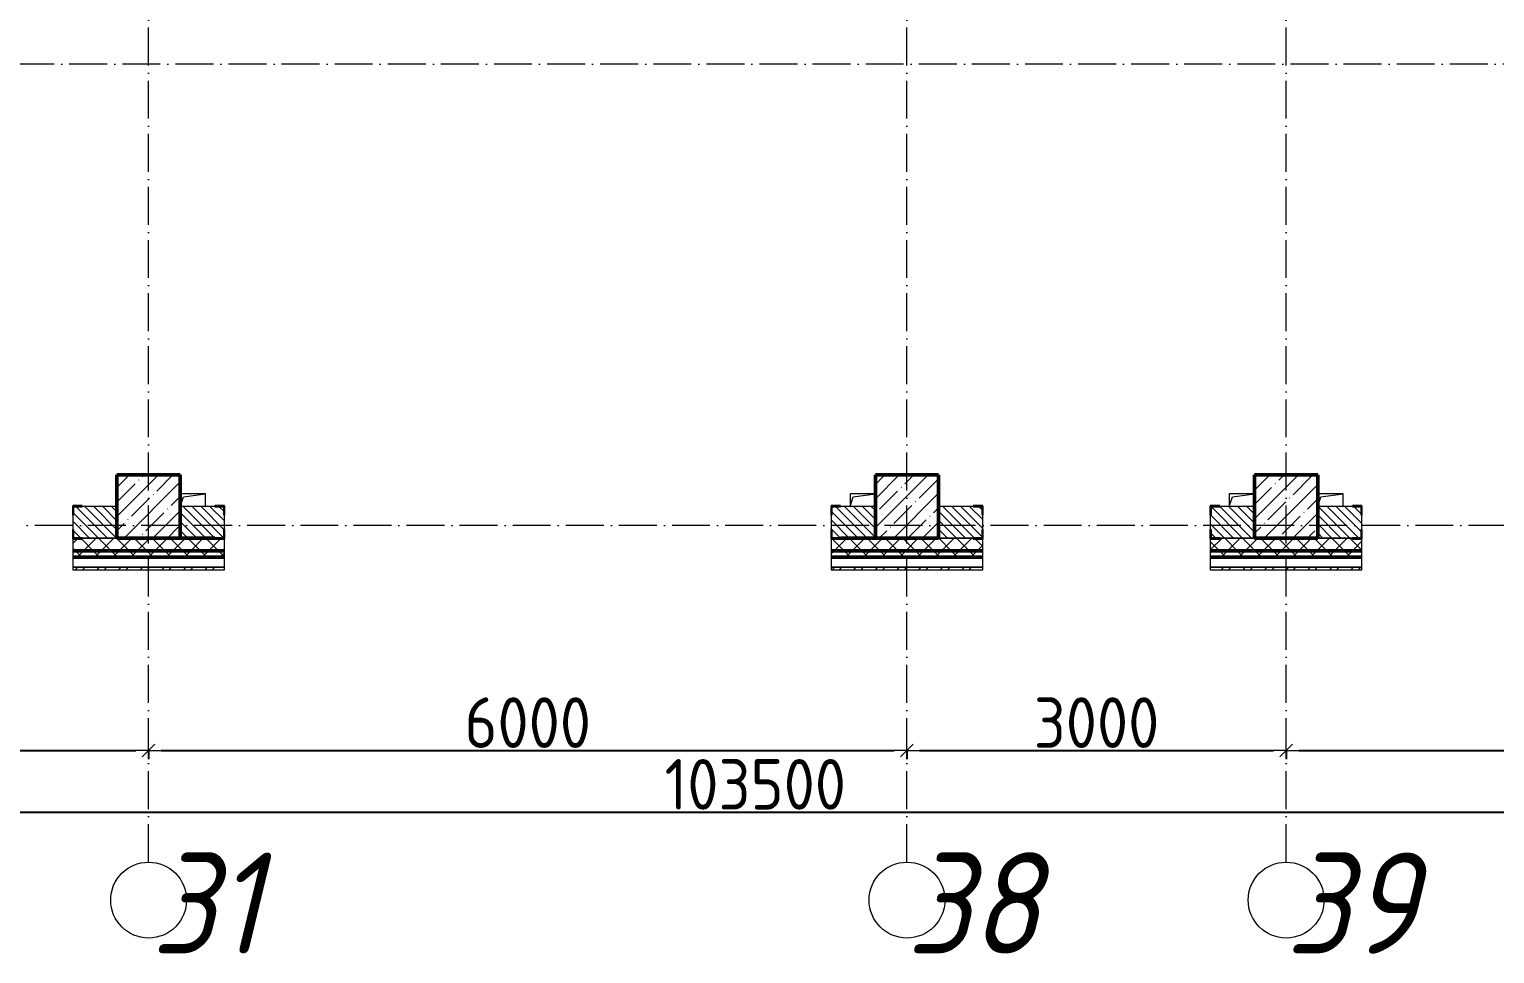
# Model space of a CAD drawing. Header units: millimetres. Extents: x -401725 to 250493, y 305116 to 802890.
# Drawn here: x 186085 to 197679, y 453809 to 461121 of the extents above; entities that cross this region are included whole.
import ezdxf

# ---------------------------------------------------------------- set-up
doc = ezdxf.new("R2010")
doc.units = ezdxf.units.MM
doc.linetypes.add('50_200_ШТРИХ_1Т_ш5_п1_п1_', pattern=[700, 500, -100, 0, -100])
for name, color, linetype, lineweight in [('A-____-____-DIMS', 7, 'Continuous', 9), ('A-GENM-____-MCUT', 7, 'Continuous', 25), ('A-GENM-____-OTLN', 7, 'Continuous', 9), ('A-GENM-____-OTLN-1', 7, 'Continuous', 25), ('A-WALL-____-MCUT-2', 7, 'Continuous', 50), ('A-WALL-____-MCUT-3', 7, 'Continuous', 9), ('A-WALL-____-PATT-1', 7, 'Continuous', 9), ('A-WALL-FNSH-MCUT-1', 7, 'Continuous', 9), ('S-COLS-____-MCUT', 7, 'Continuous', 50), ('S-COLS-____-OTLN', 7, 'Continuous', 9), ('S-GRID-____-IDEN', 7, 'Continuous', 9), ('S-GRID-____-OTLN-1', 7, '50_200_ШТРИХ_1Т_ш5_п1_п1_', 9)]:
    doc.layers.add(name, color=color, linetype=linetype, lineweight=lineweight)
doc.styles.add('ISOCPEUR_I', font='isocpeui.ttf', dxfattribs={"width": 0.9, "height": 2.5})
doc.styles.add('СПДС', font='isocpeur.ttf', dxfattribs={"width": 0.9})
doc.dimstyles.new('Размера А3', dxfattribs={"dimtxt": 200, "dimasz": 100, "dimexe": 70, "dimexo": 100, "dimgap": 20, "dimtad": 1, "dimdec": 0, "dimrnd": 10, "dimzin": 0, "dimdsep": 46, "dimtxsty": 'СПДС', "dimblk": 'ARROWHEAD_6', "dimcen": 1, "dimclrd": 256, "dimclre": 256, "dimclrt": 256, "dimazin": 0, "dimtfac": 1, "dimtdec": 0, "dimtmove": 2, "dimatfit": 3, "dimfxl": 1, "dimtolj": 1, "dimtzin": 0, "dimarcsym": 0})
pattern_1 = [(45, (142429.06, 459015.94), (-70.71068, 70.71068), []), (135, (142429.06, 459015.94), (-70.71068, -70.71068), [])]
pattern_2 = [(135, (142429.057, 459015.94), (-35.35534, -35.35534), [])]

# ---------------------------------------------------------------- blocks, each defined once
blk = doc.blocks.new('BSC_Колонна _Прямоугольная - 500х500-V64-АР1_План отверстий 3 этажа в осях 1-64_А-ГГ')
at = {"layer": 'S-COLS-____-OTLN'}
h = blk.add_hatch(dxfattribs=at)
h.set_pattern_fill('FP_101', color=256, style=0, pattern_type=2)
h.set_pattern_definition([(45, (-50600, 1668.96), (-114.04925, 114.04925), []), (45, (-50485.95, 1668.96), (-114.04925, 114.04925), [201.613, -40.323, 3.353, -36.97])])
h.paths.add_polyline_path([(-250, -250), (250, -250), (250, 250), (-250, 250)], flags=0)
at = {"layer": 'S-COLS-____-MCUT'}
for p, q in [((250, 250), (-250, 250)), ((-250, 250), (-250, -250)), ((250, -250), (250, 250)), ((-250, -250), (250, -250))]:
    blk.add_line(p, q, dxfattribs=at)
blk = doc.blocks.new('BSC_Колонна _Прямоугольная - 500х500-V66-АР1_План отверстий 3 этажа в осях 1-64_А-ГГ')
at = {"layer": 'S-COLS-____-OTLN'}
h = blk.add_hatch(dxfattribs=at)
h.set_pattern_fill('FP_103', color=256, style=0, pattern_type=2)
h.set_pattern_definition([(45, (-53600, 1668.96), (-114.04925, 114.04925), []), (45, (-53485.95, 1668.96), (-114.04925, 114.04925), [201.613, -40.323, 3.353, -36.97])])
h.paths.add_polyline_path([(-250, -250), (250, -250), (250, 250), (-250, 250)], flags=0)
at = {"layer": 'S-COLS-____-MCUT'}
for p, q in [((250, 250), (-250, 250)), ((-250, 250), (-250, -250)), ((250, -250), (250, 250)), ((-250, -250), (250, -250))]:
    blk.add_line(p, q, dxfattribs=at)
blk = doc.blocks.new('BSC_Колонна _Прямоугольная - 500х500-V108-АР1_План отверстий 3 этажа в осях 1-64_А-ГГ')
at = {"layer": 'S-COLS-____-OTLN'}
h = blk.add_hatch(dxfattribs=at)
h.set_pattern_fill('FP_131', color=256, style=0, pattern_type=2)
h.set_pattern_definition([(45, (-44600, 1668.96), (-114.04925, 114.04925), []), (45, (-44485.95, 1668.96), (-114.04925, 114.04925), [201.613, -40.323, 3.353, -36.97])])
h.paths.add_polyline_path([(-250, -250), (250, -250), (250, 250), (-250, 250)], flags=0)
at = {"layer": 'S-COLS-____-MCUT'}
for p, q in [((250, 250), (-250, 250)), ((-250, 250), (-250, -250)), ((250, -250), (250, 250)), ((-250, -250), (250, -250))]:
    blk.add_line(p, q, dxfattribs=at)
blk = doc.blocks.new('Фахверк_СКБ_Уголок - 250_2700-27497298-АР1_План отверстий 3 этажа в осях 1-64_А-ГГ')
at = {"layer": 'A-GENM-____-MCUT'}
for p, q in [((200, 181), (125, 181)), ((125, 181), (125, 106)), ((131, 106), (131, 175)), ((131, 175), (200, 175)), ((200, 175), (200, 181)), ((125, 106), (131, 106)), ((131, -6), (125, -6)), ((125, -6), (125, -81)), ((125, -81), (200, -81)), ((131, -75), (131, -6)), ((200, -75), (131, -75)), ((200, -81), (200, -75))]:
    blk.add_line(p, q, dxfattribs=at)
blk = doc.blocks.new('AR_Отверстие прямоугольное _в плите_ - AR_Отверстие прямоугольное _в плите_-30510712-АР1_План отверстий 3 этажа в осях 1-64_А-ГГ')
at = {"layer": 'A-GENM-____-OTLN'}
for p, q in [((100, 50), (-100, 50)), ((-100, -50), (-75, 25)), ((-75, 25), (100, 50)), ((100, -50), (100, 50))]:
    blk.add_line(p, q, dxfattribs=at)
blk = doc.blocks.new('AR_Отверстие прямоугольное _в плите_ - AR_Отверстие прямоугольное _в плите_-V177-АР1_План отверстий 3 этажа в осях 1-64_А-ГГ')
at = {"layer": 'A-GENM-____-OTLN'}
for p, q in [((100, 50), (-100, 50)), ((-100, 50), (-100, -50)), ((-100, -50), (-75, 25)), ((-75, 25), (100, 50))]:
    blk.add_line(p, q, dxfattribs=at)
blk = doc.blocks.new('Ось сетки - Круг_Ø6_00__ISO-2_5_0_9K_-25732049-АР1_План отверстий 3 этажа в осях 1-64_А-ГГ')
at = {"layer": 'S-GRID-____-IDEN'}
blk.add_circle((0, 0), 3, dxfattribs=at)
blk = doc.blocks.new('ARROWHEAD_6')
at = {"color": 0, "linetype": 'Continuous'}
for p, q in [((0, 0), (-1, 0)), ((-0.5, -0.5), (0.5, 0.5))]:
    blk.add_line(p, q, dxfattribs=at)
blk = doc.blocks.new('*D2527')
at = {"layer": 'A-____-____-DIMS', "lineweight": -2, "transparency": 16777216}
for p, q in [((184029, 455423), (184029, 455347)), ((184129, 455417), (186929, 455417)), ((187029, 455423), (187029, 455347))]:
    blk.add_line(p, q, dxfattribs=at)
at = {"layer": 'Defpoints', "color": 0, "transparency": 16777216}
for p in [(184029, 455523), (187029, 455523), (187029, 455417)]:
    blk.add_point(p, dxfattribs=at)
at = {"layer": 'A-____-____-DIMS', "lineweight": -2, "transparency": 16777216, "xscale": 100, "yscale": 100, "zscale": 100, "rotation": 180}
blk.add_blockref('ARROWHEAD_6', (184029, 455417), dxfattribs=at)
at = {"layer": 'A-____-____-DIMS', "lineweight": -2, "transparency": 16777216, "xscale": 100, "yscale": 100, "zscale": 100}
blk.add_blockref('ARROWHEAD_6', (187029, 455417), dxfattribs=at)
at = {"layer": 'A-____-____-DIMS', "transparency": 16777216, "insert": (185529, 455637), "char_height": 400, "attachment_point": 5, "style": 'СПДС'}
blk.add_mtext('\\A1;3000', dxfattribs=at)
blk = doc.blocks.new('*D2528')
at = {"layer": 'A-____-____-DIMS', "lineweight": -2, "transparency": 16777216}
for p, q in [((187029, 455423), (187029, 455347)), ((187129, 455417), (192929, 455417)), ((193029, 455423), (193029, 455347))]:
    blk.add_line(p, q, dxfattribs=at)
at = {"layer": 'Defpoints', "color": 0, "transparency": 16777216}
for p in [(187029, 455523), (193029, 455523), (193029, 455417)]:
    blk.add_point(p, dxfattribs=at)
at = {"layer": 'A-____-____-DIMS', "lineweight": -2, "transparency": 16777216, "xscale": 100, "yscale": 100, "zscale": 100, "rotation": 180}
blk.add_blockref('ARROWHEAD_6', (187029, 455417), dxfattribs=at)
at = {"layer": 'A-____-____-DIMS', "lineweight": -2, "transparency": 16777216, "xscale": 100, "yscale": 100, "zscale": 100}
blk.add_blockref('ARROWHEAD_6', (193029, 455417), dxfattribs=at)
at = {"layer": 'A-____-____-DIMS', "transparency": 16777216, "insert": (190029, 455637), "char_height": 400, "attachment_point": 5, "style": 'СПДС'}
blk.add_mtext('\\A1;6000', dxfattribs=at)
blk = doc.blocks.new('*D2529')
at = {"layer": 'A-____-____-DIMS', "lineweight": -2, "transparency": 16777216}
for p, q in [((193029, 455423), (193029, 455347)), ((193129, 455417), (195929, 455417)), ((196029, 455423), (196029, 455347))]:
    blk.add_line(p, q, dxfattribs=at)
at = {"layer": 'Defpoints', "color": 0, "transparency": 16777216}
for p in [(193029, 455523), (196029, 455523), (196029, 455417)]:
    blk.add_point(p, dxfattribs=at)
at = {"layer": 'A-____-____-DIMS', "lineweight": -2, "transparency": 16777216, "xscale": 100, "yscale": 100, "zscale": 100, "rotation": 180}
blk.add_blockref('ARROWHEAD_6', (193029, 455417), dxfattribs=at)
at = {"layer": 'A-____-____-DIMS', "lineweight": -2, "transparency": 16777216, "xscale": 100, "yscale": 100, "zscale": 100}
blk.add_blockref('ARROWHEAD_6', (196029, 455417), dxfattribs=at)
at = {"layer": 'A-____-____-DIMS', "transparency": 16777216, "insert": (194529, 455637), "char_height": 400, "attachment_point": 5, "style": 'СПДС'}
blk.add_mtext('\\A1;3000', dxfattribs=at)
blk = doc.blocks.new('*D2530')
at = {"layer": 'A-____-____-DIMS', "lineweight": -2, "transparency": 16777216}
for p, q in [((196029, 455423), (196029, 455347)), ((196129, 455417), (201929, 455417)), ((202029, 455423), (202029, 455347))]:
    blk.add_line(p, q, dxfattribs=at)
at = {"layer": 'Defpoints', "color": 0, "transparency": 16777216}
for p in [(196029, 455523), (202029, 455523), (202029, 455417)]:
    blk.add_point(p, dxfattribs=at)
at = {"layer": 'A-____-____-DIMS', "lineweight": -2, "transparency": 16777216, "xscale": 100, "yscale": 100, "zscale": 100, "rotation": 180}
blk.add_blockref('ARROWHEAD_6', (196029, 455417), dxfattribs=at)
at = {"layer": 'A-____-____-DIMS', "lineweight": -2, "transparency": 16777216, "xscale": 100, "yscale": 100, "zscale": 100}
blk.add_blockref('ARROWHEAD_6', (202029, 455417), dxfattribs=at)
at = {"layer": 'A-____-____-DIMS', "transparency": 16777216, "insert": (199029, 455637), "char_height": 400, "attachment_point": 5, "style": 'СПДС'}
blk.add_mtext('\\A1;6000', dxfattribs=at)
blk = doc.blocks.new('*D2543')
at = {"layer": 'A-____-____-DIMS', "lineweight": -2, "transparency": 16777216}
for p, q in [((140079, 454935), (140079, 454859)), ((140179, 454929), (243479, 454929)), ((243579, 454935), (243579, 454859))]:
    blk.add_line(p, q, dxfattribs=at)
at = {"layer": 'Defpoints', "color": 0, "transparency": 16777216}
for p in [(140079, 455035), (243579, 455035), (243579, 454929)]:
    blk.add_point(p, dxfattribs=at)
at = {"layer": 'A-____-____-DIMS', "lineweight": -2, "transparency": 16777216, "xscale": 100, "yscale": 100, "zscale": 100, "rotation": 180}
blk.add_blockref('ARROWHEAD_6', (140079, 454929), dxfattribs=at)
at = {"layer": 'A-____-____-DIMS', "lineweight": -2, "transparency": 16777216, "xscale": 100, "yscale": 100, "zscale": 100}
blk.add_blockref('ARROWHEAD_6', (243579, 454929), dxfattribs=at)
at = {"layer": 'A-____-____-DIMS', "transparency": 16777216, "insert": (191829, 455149), "char_height": 400, "attachment_point": 5, "style": 'СПДС'}
blk.add_mtext('\\A1;103500', dxfattribs=at)

msp = doc.modelspace()

# ---------------------------------------------------------------- hatches: boundary and pattern name
at = {"layer": 'A-WALL-____-PATT-1'}
h = msp.add_hatch(dxfattribs=at)
h.set_pattern_fill('FP_6', color=256, style=0, pattern_type=2)
h.set_pattern_definition(pattern_2)
h.paths.add_polyline_path([(186779.0567, 457096.983), (186779.0567, 457346.983), (186435.0567, 457346.983), (186435.0567, 457277.983), (186429.0567, 457277.983), (186429.0567, 457165.983), (186435.0567, 457165.983), (186435.0567, 457096.983), (186601.987, 457096.983)], flags=0)
h.paths.add_polyline_path([(184623.0567, 457096.983), (184623.0567, 457165.983), (184629.0567, 457165.983), (184629.0567, 457277.983), (184623.0567, 457277.983), (184623.0567, 457346.983), (184279.0567, 457346.983), (184279.0567, 457096.983), (184554.0567, 457096.983)], flags=0)
h = msp.add_hatch(dxfattribs=at)
h.set_pattern_fill('FP_6', color=256, style=0, pattern_type=2)
h.set_pattern_definition(pattern_2)
h.paths.add_polyline_path([(192435.0567, 457096.983), (192779.0567, 457096.983), (192779.0567, 457346.983), (192435.0567, 457346.983), (192435.0567, 457277.983), (192429.0567, 457277.983), (192429.0567, 457165.983), (192435.0567, 457165.983), (192435.0567, 457101.2687)], flags=0)
h.paths.add_polyline_path([(187485.7192, 457096.983), (187623.0567, 457096.983), (187623.0567, 457165.983), (187629.0567, 457165.983), (187629.0567, 457277.983), (187623.0567, 457277.983), (187623.0567, 457346.983), (187279.0567, 457346.983), (187279.0567, 457096.983)], flags=0)
h = msp.add_hatch(dxfattribs=at)
h.set_pattern_fill('FP_6', color=256, style=0, pattern_type=2)
h.set_pattern_definition(pattern_2)
h.paths.add_polyline_path([(195439.3085, 457096.983), (195779.0567, 457096.983), (195779.0567, 457346.983), (195435.0567, 457346.983), (195435.0567, 457277.983), (195429.0567, 457277.983), (195429.0567, 457165.983), (195435.0567, 457165.983), (195435.0567, 457096.983)], flags=0)
h.paths.add_polyline_path([(193554.0567, 457096.983), (193623.0567, 457096.983), (193623.0567, 457165.983), (193629.0567, 457165.983), (193629.0567, 457277.983), (193623.0567, 457277.983), (193623.0567, 457346.983), (193279.0567, 457346.983), (193279.0567, 457096.983)], flags=0)
h = msp.add_hatch(dxfattribs=at)
h.set_pattern_fill('FP_6', color=256, style=0, pattern_type=2)
h.set_pattern_definition(pattern_2)
h.paths.add_polyline_path([(201435.0567, 457096.983), (201779.0567, 457096.983), (201779.0567, 457346.983), (201435.0567, 457346.983), (201435.0567, 457277.983), (201429.0567, 457277.983), (201429.0567, 457165.983), (201435.0567, 457165.983), (201435.0567, 457101.2687)], flags=0)
h.paths.add_polyline_path([(199554.0567, 457096.983), (199623.0567, 457096.983), (199623.0567, 457165.983), (199629.0567, 457165.983), (199629.0567, 457277.983), (199623.0567, 457277.983), (199623.0567, 457346.983), (198435.0567, 457346.983), (198435.0567, 457277.983), (198429.0567, 457277.983), (198429.0567, 457165.983), (198435.0567, 457165.983), (198435.0567, 457096.983), (198974.237, 457096.983)], flags=0)
h.paths.add_polyline_path([(196554.0567, 457096.983), (196623.0567, 457096.983), (196623.0567, 457165.983), (196629.0567, 457165.983), (196629.0567, 457277.983), (196623.0567, 457277.983), (196623.0567, 457346.983), (196279.0567, 457346.983), (196279.0567, 457096.983), (196323.0406, 457096.983)], flags=0)
h = msp.add_hatch(dxfattribs=at)
h.set_pattern_fill('FP_1', color=256, style=0, pattern_type=2)
h.set_pattern_definition(pattern_1)
h.paths.add_polyline_path([(243179.0567, 456996.983), (243679.0567, 456996.983), (243679.0567, 457096.983), (234654.0567, 457096.983), (234654.0567, 457090.983), (234579.0567, 457090.983), (234579.0567, 456996.983), (243160.8442, 456996.983)], flags=0)
h.paths.add_polyline_path([(231672.3263, 456996.983), (232779.0567, 456996.983), (232779.0567, 457090.983), (232704.0567, 457090.983), (232704.0567, 457096.983), (224829.0567, 457096.983), (224829.0567, 456996.983), (231429.0567, 456996.983)], flags=0)
h.paths.add_polyline_path([(223829.0567, 456996.983), (223829.0567, 457096.983), (222704.0567, 457096.983), (222704.0567, 457090.983), (222629.0567, 457090.983), (222629.0567, 456996.983), (223718.737, 456996.983)], flags=0)
h.paths.add_polyline_path([(220829.0567, 456996.983), (220829.0567, 457090.983), (220754.0567, 457090.983), (220754.0567, 457096.983), (219704.0567, 457096.983), (219704.0567, 457090.983), (219629.0567, 457090.983), (219629.0567, 456996.983), (220183.8085, 456996.983)], flags=0)
h.paths.add_polyline_path([(217829.0567, 456996.983), (217829.0567, 457096.983), (216704.0567, 457096.983), (216704.0567, 457090.983), (216629.0567, 457090.983), (216629.0567, 456996.983), (216704.0567, 456996.983)], flags=0)
h.paths.add_polyline_path([(213429.0567, 456996.983), (214829.0567, 456996.983), (214829.0567, 457096.983), (213504.0567, 457096.983), (213504.0567, 457090.983), (213429.0567, 457090.983)], flags=0)
h.paths.add_polyline_path([(211346.487, 456996.983), (211629.0567, 456996.983), (211629.0567, 457090.983), (211554.0567, 457090.983), (211554.0567, 457096.983), (210504.0567, 457096.983), (210504.0567, 457090.983), (210429.0567, 457090.983), (210429.0567, 456996.983), (210462.7549, 456996.983)], flags=0)
h.paths.add_polyline_path([(208629.0567, 456996.983), (208629.0567, 457096.983), (207504.0567, 457096.983), (207504.0567, 457090.983), (207429.0567, 457090.983), (207429.0567, 456996.983), (207504.0567, 456996.983)], flags=0)
h.paths.add_polyline_path([(205279.0567, 456996.983), (205629.0567, 456996.983), (205629.0567, 457090.983), (205554.0567, 457090.983), (205554.0567, 457096.983), (204504.0567, 457096.983), (204504.0567, 457090.983), (204429.0567, 457090.983), (204429.0567, 456996.983), (205160.362, 456996.983)], flags=0)
h.paths.add_polyline_path([(202629.0567, 456996.983), (202629.0567, 457090.983), (202554.0567, 457090.983), (202554.0567, 457096.983), (201504.0567, 457096.983), (201504.0567, 457090.983), (201429.0567, 457090.983), (201429.0567, 456996.983), (202509.1656, 456996.983)], flags=0)
h.paths.add_polyline_path([(199629.0567, 456996.983), (199629.0567, 457090.983), (199554.0567, 457090.983), (199554.0567, 457096.983), (198504.0567, 457096.983), (198504.0567, 457090.983), (198429.0567, 457090.983), (198429.0567, 456996.983), (198974.237, 456996.983)], flags=0)
h.paths.add_polyline_path([(195439.3085, 456996.983), (196629.0567, 456996.983), (196629.0567, 457090.983), (196554.0567, 457090.983), (196554.0567, 457096.983), (195504.0567, 457096.983), (195504.0567, 457090.983), (195429.0567, 457090.983), (195429.0567, 456996.983), (195435.0567, 456996.983)], flags=0)
h.paths.add_polyline_path([(192429.0567, 456996.983), (193629.0567, 456996.983), (193629.0567, 457090.983), (193554.0567, 457090.983), (193554.0567, 457096.983), (192504.0567, 457096.983), (192504.0567, 457090.983), (192429.0567, 457090.983)], flags=0)
h.paths.add_polyline_path([(187485.7192, 456996.983), (187629.0567, 456996.983), (187629.0567, 457090.983), (187554.0567, 457090.983), (187554.0567, 457096.983), (186504.0567, 457096.983), (186504.0567, 457090.983), (186429.0567, 457090.983), (186429.0567, 456996.983), (187279.0567, 456996.983)], flags=0)
h.paths.add_polyline_path([(184629.0567, 456996.983), (184629.0567, 457090.983), (184554.0567, 457090.983), (184554.0567, 457096.983), (183504.0567, 457096.983), (183504.0567, 457090.983), (183429.0567, 457090.983), (183429.0567, 456996.983), (184623.0567, 456996.983)], flags=0)
h.paths.add_polyline_path([(181299.5942, 456996.983), (181629.0567, 456996.983), (181629.0567, 457090.983), (181554.0567, 457091.6258), (181554.0567, 457096.983), (180229.0567, 457096.983), (180229.0567, 456996.983)], flags=0)
h.paths.add_polyline_path([(177764.6656, 456996.983), (178429.0567, 456996.983), (178429.0567, 457090.983), (178354.0567, 457090.983), (178354.0567, 457096.983), (177229.0567, 457096.983), (177229.0567, 456996.983)], flags=0)
h.paths.add_polyline_path([(175429.0567, 456996.983), (175429.0567, 457090.983), (175354.0567, 457090.983), (175354.0567, 457096.983), (174304.0567, 457096.983), (174304.0567, 457090.983), (174229.0567, 457090.983), (174229.737, 456996.983), (175423.0567, 456996.983)], flags=0)
h.paths.add_polyline_path([(172429.0567, 456996.983), (172429.0567, 457090.983), (172354.0567, 457090.983), (172354.0567, 457096.983), (171229.0567, 457096.983), (171229.0567, 456996.983), (171578.5406, 456996.983)], flags=0)
h.paths.add_polyline_path([(169429.0567, 456996.983), (169429.0567, 457090.983), (169354.0567, 457090.983), (169354.0567, 457096.983), (168229.0567, 457096.983), (168229.0567, 456996.983), (168927.3441, 456996.983)], flags=0)
h.paths.add_polyline_path([(166429.0567, 456996.983), (166429.0567, 457090.983), (166354.0567, 457090.983), (166354.0567, 457096.983), (165304.0567, 457096.983), (165304.0567, 457090.983), (165229.0567, 457090.983), (165229.0567, 456996.983), (165392.4156, 456996.983)], flags=0)
h.paths.add_polyline_path([(156555.0941, 456996.983), (157429.0567, 456996.983), (157429.0567, 457090.983), (157354.0567, 457090.983), (157354.0567, 457096.983), (156304.0567, 457096.983), (156304.0567, 457090.983), (156229.0567, 457090.983), (156229.0567, 456996.983)], flags=0)
h.paths.add_polyline_path([(154787.6298, 456996.983), (155229.0567, 456996.983), (155229.0567, 457090.983), (155154.0567, 457090.983), (155154.0567, 457096.983), (149904.0567, 457096.983), (149904.0567, 457090.983), (149829.0567, 457090.983), (149829.0567, 456996.983), (153329.0567, 456996.983)], flags=0)
h.paths.add_polyline_path([(147717.7727, 456996.983), (148829.0567, 456996.983), (148829.0567, 457090.983), (148754.0567, 457090.983), (148754.0567, 457096.983), (139979.0567, 457096.983), (139979.0567, 456996.983), (145950.3084, 456996.983)], flags=0)
h = msp.add_hatch(dxfattribs=at)
h.set_pattern_fill('FP_1', color=256, style=0, pattern_type=2)
h.set_pattern_definition(pattern_1)
h.paths.add_polyline_path([(243679.0567, 456946.983), (243779.0567, 456946.983), (243779.0567, 456996.983), (234579.0567, 456996.983), (234579.0567, 456946.983), (243160.8442, 456946.983)], flags=0)
h.paths.add_polyline_path([(231672.3263, 456946.983), (232779.0567, 456946.983), (232779.0567, 456996.983), (224829.0567, 456996.983), (224829.0567, 456946.983), (230788.5942, 456946.983)], flags=0)
h.paths.add_polyline_path([(223718.737, 456946.983), (223829.0567, 456946.983), (223829.0567, 456996.983), (222629.0567, 456996.983), (222629.0567, 456946.983), (222835.0049, 456946.983)], flags=0)
h.paths.add_polyline_path([(219629.0567, 456946.983), (220829.0567, 456946.983), (220829.0567, 456996.983), (219629.0567, 456996.983)], flags=0)
h.paths.add_polyline_path([(216648.8799, 456946.983), (217829.0567, 456946.983), (217829.0567, 456996.983), (216629.0567, 456996.983), (216629.0567, 456946.983)], flags=0)
h.paths.add_polyline_path([(214829.0567, 456946.983), (214829.0567, 456996.983), (213429.0567, 456996.983), (213429.0567, 456946.983), (213997.6835, 456946.983)], flags=0)
h.paths.add_polyline_path([(211629.0567, 456946.983), (211629.0567, 456996.983), (210429.0567, 456996.983), (210429.0567, 456946.983), (211346.487, 456946.983)], flags=0)
h.paths.add_polyline_path([(208629.0567, 456946.983), (208629.0567, 456996.983), (207429.0567, 456996.983), (207429.0567, 456946.983)], flags=0)
h.paths.add_polyline_path([(205629.0567, 456946.983), (205629.0567, 456996.983), (204429.0567, 456996.983), (204429.0567, 456946.983), (205160.362, 456946.983)], flags=0)
h.paths.add_polyline_path([(201429.0567, 456946.983), (202629.0567, 456946.983), (202629.0567, 456996.983), (201429.0567, 456996.983)], flags=0)
h.paths.add_polyline_path([(198429.0567, 456946.983), (199629.0567, 456946.983), (199629.0567, 456996.983), (198429.0567, 456996.983)], flags=0)
h.paths.add_polyline_path([(195439.3085, 456946.983), (196629.0567, 456946.983), (196629.0567, 456996.983), (195429.0567, 456996.983), (195429.0567, 456946.983)], flags=0)
h.paths.add_polyline_path([(193629.0567, 456946.983), (193629.0567, 456996.983), (192429.0567, 456996.983), (192429.0567, 456946.983), (192788.112, 456946.983)], flags=0)
h.paths.add_polyline_path([(187485.7192, 456946.983), (187629.0567, 456946.983), (187629.0567, 456996.983), (186429.0567, 456996.983), (186429.0567, 456946.983), (186601.987, 456946.983)], flags=0)
h.paths.add_polyline_path([(184629.0567, 456946.983), (184629.0567, 456996.983), (183429.0567, 456996.983), (183429.0567, 456946.983), (183950.7906, 456946.983)], flags=0)
h.paths.add_polyline_path([(181299.5942, 456946.983), (181629.0567, 456946.983), (181629.0567, 456996.983), (180229.0567, 456996.983), (180229.0567, 456946.983)], flags=0)
h.paths.add_polyline_path([(178429.0567, 456946.983), (178429.0567, 456996.983), (177229.0567, 456996.983), (177229.0567, 456946.983), (177764.6656, 456946.983)], flags=0)
h.paths.add_polyline_path([(175429.0567, 456946.983), (175429.0567, 456996.983), (174229.0567, 456996.983), (174229.737, 456946.983)], flags=0)
h.paths.add_polyline_path([(172429.0567, 456946.983), (172429.0567, 456996.983), (171229.0567, 456996.983), (171229.0567, 456946.983), (171578.5406, 456946.983)], flags=0)
h.paths.add_polyline_path([(169429.0567, 456946.983), (169429.0567, 456996.983), (168229.0567, 456996.983), (168229.0567, 456946.983), (168927.3441, 456946.983)], flags=0)
h.paths.add_polyline_path([(165392.4156, 456946.983), (166429.0567, 456946.983), (166429.0567, 456996.983), (165229.0567, 456996.983), (165229.0567, 456946.983)], flags=0)
h.paths.add_polyline_path([(156229.0567, 456946.983), (157429.0567, 456946.983), (157429.0567, 456996.983), (156229.0567, 456996.983)], flags=0)
h.paths.add_polyline_path([(155229.0567, 456946.983), (155229.0567, 456996.983), (149829.0567, 456996.983), (149829.0567, 456946.983), (154787.6298, 456946.983)], flags=0)
h.paths.add_polyline_path([(148601.5048, 456946.983), (148829.0567, 456946.983), (148829.0567, 456996.983), (139879.0567, 456996.983), (139879.0567, 456946.983), (147717.7727, 456946.983)], flags=0)
h = msp.add_hatch(dxfattribs=at)
h.set_pattern_fill('FP_3', color=256, style=0, pattern_type=2)
h.set_pattern_definition([(45, (142429.06, 459015.94), (-85.53659, 85.53659), []), (45, (142486.08, 459015.94), (-85.53659, 85.53659), [])])
h.paths.add_polyline_path([(213997.6835, 456846.983), (214294.0567, 456846.983), (214294.0567, 456866.983), (213430.0567, 456866.983), (213430.0567, 456846.983)], flags=0)
h.paths.add_polyline_path([(211629.0567, 456846.983), (211629.0567, 456866.983), (210429.0567, 456866.983), (210429.0567, 456846.983), (211346.487, 456846.983)], flags=0)
h.paths.add_polyline_path([(208629.0567, 456846.983), (208629.0567, 456866.983), (207429.0567, 456866.983), (207429.0567, 456846.983)], flags=0)
h.paths.add_polyline_path([(205160.362, 456846.983), (205629.0567, 456846.983), (205629.0567, 456866.983), (204430.0567, 456866.983), (204430.0567, 456846.983)], flags=0)
h.paths.add_polyline_path([(201429.0567, 456846.983), (202629.0567, 456846.983), (202629.0567, 456866.983), (201429.0567, 456866.983)], flags=0)
h.paths.add_polyline_path([(198974.237, 456846.983), (199629.0567, 456846.983), (199629.0567, 456866.983), (198430.0567, 456866.983), (198430.0567, 456846.983)], flags=0)
h.paths.add_polyline_path([(196629.0567, 456846.983), (196629.0567, 456866.983), (195429.0567, 456866.983), (195429.0567, 456846.983), (196323.0406, 456846.983)], flags=0)
h.paths.add_polyline_path([(193629.0567, 456846.983), (193629.0567, 456866.983), (192429.0567, 456866.983), (192429.0567, 456846.983), (192788.112, 456846.983)], flags=0)
h.paths.add_polyline_path([(187485.7192, 456846.983), (187629.0567, 456846.983), (187629.0567, 456866.983), (186429.0567, 456866.983), (186429.0567, 456846.983), (186601.987, 456846.983)], flags=0)
h.paths.add_polyline_path([(183429.0567, 456846.983), (184629.0567, 456846.983), (184629.0567, 456866.983), (183429.0567, 456866.983)], flags=0)
h.paths.add_polyline_path([(180764.0567, 456846.983), (181629.0567, 456846.983), (181629.0567, 456866.983), (180764.0567, 456866.983)], flags=0)

# ---------------------------------------------------------------- linework, layer by layer
at = {"layer": 'A-WALL-____-MCUT-2'}
for p, q in [((187554.0567, 457096.983), (187279.0567, 457096.983)), ((187279.0567, 457096.983), (187554.0567, 457096.983)), ((192779.0567, 457096.983), (192504.0567, 457096.983)), ((192504.0567, 457096.983), (192779.0567, 457096.983)), ((186429.0567, 456996.983), (187629.0567, 456996.983)), ((186429.0567, 456946.983), (187629.0567, 456946.983)), ((192429.0567, 456996.983), (193629.0567, 456996.983)), ((192429.0567, 456946.983), (193629.0567, 456946.983)), ((195429.0567, 456996.983), (196629.0567, 456996.983)), ((195429.0567, 456946.983), (196629.0567, 456946.983))]:
    msp.add_line(p, q, dxfattribs=at)
at = {"layer": 'A-WALL-____-MCUT-3'}
for p, q in [((186429.0567, 457277.983), (186429.0567, 457165.983)), ((186779.0567, 457346.983), (186504.0567, 457346.983)), ((187554.0567, 457346.983), (187279.0567, 457346.983)), ((187629.0567, 457165.983), (187629.0567, 457277.983)), ((192429.0567, 457277.983), (192429.0567, 457165.983)), ((192779.0567, 457346.983), (192504.0567, 457346.983)), ((193554.0567, 457346.983), (193279.0567, 457346.983)), ((193629.0567, 457165.983), (193629.0567, 457277.983)), ((195429.0567, 457277.983), (195429.0567, 457165.983)), ((195779.0567, 457346.983), (195504.0567, 457346.983)), ((196554.0567, 457346.983), (196279.0567, 457346.983)), ((196629.0567, 457165.983), (196629.0567, 457277.983)), ((186429.0567, 457090.983), (186429.0567, 456866.983)), ((186779.0567, 457096.983), (186504.0567, 457096.983)), ((186504.0567, 457096.983), (186779.0567, 457096.983)), ((187629.0567, 456866.983), (187629.0567, 457090.983)), ((192429.0567, 457090.983), (192429.0567, 456866.983)), ((193554.0567, 457096.983), (193279.0567, 457096.983)), ((193279.0567, 457096.983), (193554.0567, 457096.983)), ((193629.0567, 456866.983), (193629.0567, 457090.983)), ((195429.0567, 457090.983), (195429.0567, 456866.983)), ((195779.0567, 457096.983), (195504.0567, 457096.983)), ((195504.0567, 457096.983), (195779.0567, 457096.983)), ((196554.0567, 457096.983), (196279.0567, 457096.983)), ((196279.0567, 457096.983), (196554.0567, 457096.983)), ((196629.0567, 456866.983), (196629.0567, 457090.983)), ((186429.0567, 456866.983), (187629.0567, 456866.983)), ((192429.0567, 456866.983), (193629.0567, 456866.983)), ((195429.0567, 456866.983), (196629.0567, 456866.983))]:
    msp.add_line(p, q, dxfattribs=at)
at = {"layer": 'A-WALL-FNSH-MCUT-1'}
for p, q in [((187629.0567, 456866.983), (186429.0567, 456866.983)), ((186429.0567, 456866.983), (186429.0567, 456846.983)), ((186429.0567, 456846.983), (187629.0567, 456846.983)), ((187629.0567, 456846.983), (187629.0567, 456866.983)), ((193629.0567, 456866.983), (192429.0567, 456866.983)), ((192429.0567, 456866.983), (192429.0567, 456846.983)), ((192429.0567, 456846.983), (193629.0567, 456846.983)), ((193629.0567, 456846.983), (193629.0567, 456866.983)), ((196629.0567, 456866.983), (195429.0567, 456866.983)), ((195429.0567, 456866.983), (195429.0567, 456846.983)), ((195429.0567, 456846.983), (196629.0567, 456846.983)), ((196629.0567, 456846.983), (196629.0567, 456866.983))]:
    msp.add_line(p, q, dxfattribs=at)
at = {"layer": 'S-GRID-____-OTLN-1', "color": 251, "ltscale": 0.6, "true_color": 0x636466}
for p, q in [((187029.0567, 454533.3346), (187029.0567, 469166.4803)), ((193029.0567, 454533.3346), (193029.0567, 469166.4803)), ((196029.0567, 454533.3346), (196029.0567, 469166.4803)), ((246355.527, 460846.983), (137760.2865, 460846.983)), ((246503.4633, 457196.983), (137760.2865, 457196.983))]:
    msp.add_line(p, q, dxfattribs=at)

# ---------------------------------------------------------------- block references
at = {"layer": 'A-GENM-____-OTLN'}
for name, p in [('AR_Отверстие прямоугольное _в плите_ - AR_Отверстие прямоугольное _в плите_-30510712-АР1_План отверстий 3 этажа в осях 1-64_А-ГГ', (187379.0567, 457396.983)), ('AR_Отверстие прямоугольное _в плите_ - AR_Отверстие прямоугольное _в плите_-V177-АР1_План отверстий 3 этажа в осях 1-64_А-ГГ', (192679.0567, 457396.983)), ('AR_Отверстие прямоугольное _в плите_ - AR_Отверстие прямоугольное _в плите_-V177-АР1_План отверстий 3 этажа в осях 1-64_А-ГГ', (195679.0567, 457396.983)), ('AR_Отверстие прямоугольное _в плите_ - AR_Отверстие прямоугольное _в плите_-30510712-АР1_План отверстий 3 этажа в осях 1-64_А-ГГ', (196379.0567, 457396.983))]:
    msp.add_blockref(name, p, dxfattribs=at)
at = {"layer": 'A-GENM-____-OTLN-1'}
for p in [(186304.0567, 457171.983), (192304.0567, 457171.983), (195304.0567, 457171.983)]:
    msp.add_blockref('Фахверк_СКБ_Уголок - 250_2700-27497298-АР1_План отверстий 3 этажа в осях 1-64_А-ГГ', p, dxfattribs=at)
at = {"layer": 'A-GENM-____-OTLN-1', "rotation": 180}
for p in [(187754.0567, 457271.983), (193754.0567, 457271.983), (196754.0567, 457271.983)]:
    msp.add_blockref('Фахверк_СКБ_Уголок - 250_2700-27497298-АР1_План отверстий 3 этажа в осях 1-64_А-ГГ', p, dxfattribs=at)
at = {"layer": 'S-COLS-____-OTLN'}
for name, p in [('BSC_Колонна _Прямоугольная - 500х500-V108-АР1_План отверстий 3 этажа в осях 1-64_А-ГГ', (187029.0567, 457346.983)), ('BSC_Колонна _Прямоугольная - 500х500-V64-АР1_План отверстий 3 этажа в осях 1-64_А-ГГ', (193029.0567, 457346.983)), ('BSC_Колонна _Прямоугольная - 500х500-V66-АР1_План отверстий 3 этажа в осях 1-64_А-ГГ', (196029.0567, 457346.983))]:
    msp.add_blockref(name, p, dxfattribs=at)
at = {"layer": 'S-GRID-____-IDEN', "xscale": 99.99999999999993, "yscale": 99.99999999999993, "zscale": 99.99999999999993}
for p in [(187029.0567, 454233.3346), (193029.0567, 454233.3346), (196029.0567, 454233.3346)]:
    msp.add_blockref('Ось сетки - Круг_Ø6_00__ISO-2_5_0_9K_-25732049-АР1_План отверстий 3 этажа в осях 1-64_А-ГГ', p, dxfattribs=at)

# ---------------------------------------------------------------- texts
at = {"layer": 'S-GRID-____-IDEN', "char_height": 800, "attachment_point": 1, "style": 'ISOCPEUR_I'}
for s, insert, width in [('31', (187049.6435, 454609.363), 346.329), ('38', (193025.7935, 454609.363), 404.0505), ('39', (196025.7935, 454609.363), 404.0505)]:
    msp.add_mtext(s, dxfattribs=dict(at, insert=insert, width=width))

# ---------------------------------------------------------------- dimensions: what is measured, and where the dimension line sits
at = {"layer": 'A-____-____-DIMS'}
for base, p1, p2, picture, middle in [((187029.0567, 455417.418), (184029.0567, 455523.484), (187029.0567, 455523.484), '*D2527', (185529.0567, 455637.418)), ((193029.0567, 455417.418), (187029.0567, 455523.484), (193029.0567, 455523.484), '*D2528', (190029.0567, 455637.418)), ((196029.0567, 455417.418), (193029.0567, 455523.484), (196029.0567, 455523.484), '*D2529', (194529.0567, 455637.418)), ((202029.0567, 455417.418), (196029.0567, 455523.484), (202029.0567, 455523.484), '*D2530', (199029.0567, 455637.418)), ((243579.0567, 454929.2109), (140079.0567, 455035.2769), (243579.0567, 455035.2769), '*D2543', (191829.0567, 455149.2109))]:
    dim = msp.add_linear_dim(base=base, p1=p1, p2=p2, dimstyle='Размера А3', override={"dimtxt": 400}, dxfattribs=at)
    dim.commit()
    dim.dimension.update_dxf_attribs({"geometry": picture, "text_midpoint": middle})

doc.saveas('drawing.dxf')
